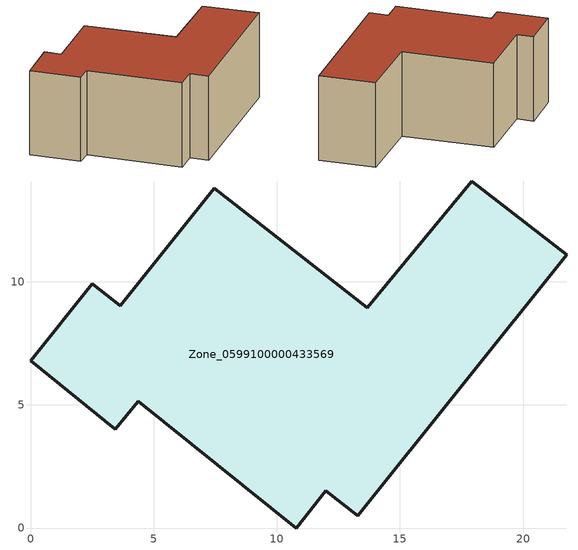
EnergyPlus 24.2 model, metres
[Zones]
Zone_0599100000433569
 floor ground (C_G): 10.78,0 4.36,5.14 3.44,4.01 0,6.79 2.5,9.93 3.64,9.03 7.46,13.8 13.67,8.94 17.91,14.1 21.77,11.11 13.29,0.5 11.98,1.51 z0
 wall outside (C_F): 4.36,5.14 10.78,0 11.98,1.51 13.29,0.5 21.77,11.11 17.91,14.1 13.67,8.94 7.46,13.8 3.64,9.03 2.5,9.93 0,6.79 3.44,4.01 4.36,5.14 z0:7.5
 roof outside (C_R): 13.29,0.5 21.77,11.11 17.91,14.1 13.67,8.94 7.46,13.8 3.64,9.03 2.5,9.93 0,6.79 3.44,4.01 4.36,5.14 10.78,0 11.98,1.51 z7.5
[BUILDING]
Pand.0599100000433569: North Axis=0; Terrain=City; Loads Convergence Tolerance Value=0.04; Temperature Convergence Tolerance Value=0.4; Solar Distribution=FullExterior; Maximum Number of Warmup Days=25; Minimum Number of Warmup Days=1
[Site:Location]
Rotterdam.The.Hague.AP_ZH_NLD Design_Conditions: Latitude=51.96; Longitude=4.45; Time Zone=1; Elevation=-4.5
[SITE:GROUNDTEMPERATURE:BUILDINGSURFACE]
18, 18, 18, 18, 18, 18, 18, 18, 18, 18, 18, 18
[MATERIAL] Thermal Absorptance=0.9; Solar Absorptance=0.7; Visible Absorptance=0.7
Name | Roughness | Thickness | Conductivity | Density | Specific Heat
G.D.2006-2014 | MediumSmooth | 0.15 | 0.06 | 540 | 1210
F.D.2006-2014 | Rough | 0.3 | 0.12 | 1920 | 840
R.D.2006-2014 | MediumRough | 0.2 | 0.08 | 1500 | 1000
[CONSTRUCTION]
C_G: G.D.2006-2014
C_F: F.D.2006-2014
C_R: R.D.2006-2014
[ZONE]
Zone_0599100000433569: Type=1; Multiplier=1; Ceiling Height=Autocalculate; Volume=Autocalculate; Floor Area=autocalculate; Part of Total Floor Area=Yes
[ZONEINFILTRATION:DESIGNFLOWRATE]
Infil_Zone_0599100000433569: Zone or ZoneList or Space or SpaceList=Zone_0599100000433569; Schedule=AlwaysOn; Design Flow Rate Calculation Method=Flow/Area; Flow Rate per Floor Area=0.0021; Constant Term Coefficient=1; Temperature Term Coefficient=0; Velocity Term Coefficient=0; Velocity Squared Term Coefficient=0
[HVACTEMPLATE:ZONE:IDEALLOADSAIRSYSTEM]
Zone_0599100000433569: Maximum Heating Supply Air Temperature=50; Minimum Cooling Supply Air Temperature=13; Maximum Heating Supply Air Humidity Ratio=0.0156; Minimum Cooling Supply Air Humidity Ratio=0.0077; Heating Limit=NoLimit; Cooling Limit=NoLimit; Dehumidification Control Type=ConstantSensibleHeatRatio; Cooling Sensible Heat Ratio=0.7; Dehumidification Setpoint=60; Humidification Control Type=None; Humidification Setpoint=30; Outdoor Air Method=None; Outdoor Air Flow Rate per Person=0.00944; Outdoor Air Flow Rate per Zone Floor Area=0; Outdoor Air Flow Rate per Zone=0; Demand Controlled Ventilation Type=None; Outdoor Air Economizer Type=NoEconomizer; Heat Recovery Type=None; Sensible Heat Recovery Effectiveness=0.7; Latent Heat Recovery Effectiveness=0.65
[ZONECONTROL:THERMOSTAT]
ThermostatControl_Zone_0599100000433569: Zone or ZoneList=Zone_0599100000433569; Control Type Schedule=DualSetpointControlType; Control 1=Thermostat_Zone_0599100000433569; Temperature Difference Between Cutout And Setpoint=0
[THERMOSTATSETPOINT:DUALSETPOINT]
Thermostat_Zone_0599100000433569: Heating Setpoint Temperature Schedule=HeatingSetpoint_Zone_0599100000433569; Cooling Setpoint Temperature Schedule=CoolingSetpoint_Zone_0599100000433569
[SCHEDULE:COMPACT]
HeatingSetpoint_Zone_0599100000433569: Through: 12/31, For: AllDays, Until: 24:00, 21
CoolingSetpoint_Zone_0599100000433569: Through: 12/31, For: AllDays, Until: 24:00, 24
DualSetpointControlType: Through: 12/31, For: AllDays, Until: 24:00, 4
AlwaysOn: Through: 12/31, For: AllDays, Until: 24:00, 1
